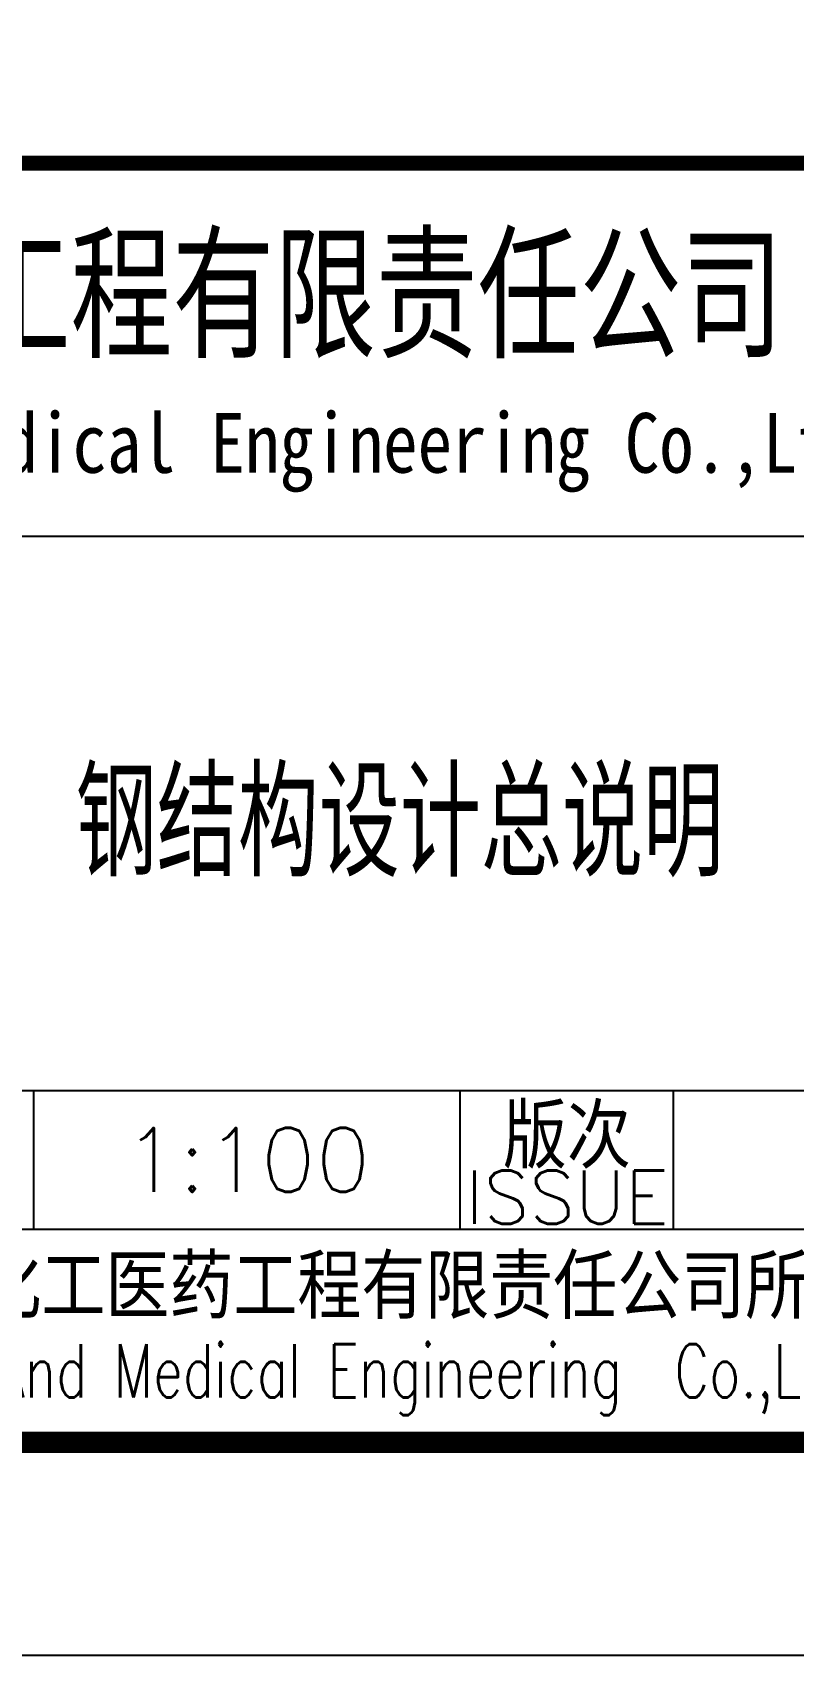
# Model space of a CAD drawing. Header units: millimetres. Extents: x 865974 to 875117, y 41124 to 44891.
# Drawn here: x 866690.4 to 866726.1, y 41123.6 to 41199.7 of the extents above; entities that cross this region are included whole.
import ezdxf
from ezdxf.enums import TextEntityAlignment as Align

# ---------------------------------------------------------------- set-up
doc = ezdxf.new("R2010")
doc.units = ezdxf.units.MM
doc.header["$LTSCALE"] = 1000
doc.header["$MEASUREMENT"] = 0
doc.layers.add('PUB_TEXT', color=7, linetype='Continuous')
doc.styles.add('ECEC_TQ', font='txt_l.shx', dxfattribs={"bigfont": 'hztxt_l.shx'})
doc.styles.add('ECEC_TQ_S', font='')
doc.styles.add('TS', font='tssdeng.shx', dxfattribs={"width": 0.8, "height": 2.5, "bigfont": 'tssdchn.shx'})
doc.styles.get('ECEC_TQ_S').set_extended_font_data('SimSun')

msp = doc.modelspace()

# ---------------------------------------------------------------- linework, layer by layer
for p, q in [((866625.467, 41176.104), (866735.467, 41176.104)), ((866680.467, 41150.104), (866805.467, 41150.104)), ((866690.467, 41143.604), (866690.467, 41150.104)), ((866710.467, 41143.604), (866710.467, 41150.104)), ((866720.467, 41143.604), (866720.467, 41150.104)), ((866625.467, 41143.604), (866805.467, 41143.604)), ((866625.467, 41133.604), (866805.467, 41133.604)), ((866815.467, 41123.604), (865974.467, 41123.604))]:
    msp.add_line(p, q)
at = {"color": 0, "const_width": 1}
msp.add_lwpolyline([(866805.467, 41133.604), (865999.467, 41133.604), (865999.467, 41707.604), (866805.467, 41707.604)], close=True, dxfattribs=at)
at = {"const_width": 0.7}
msp.add_lwpolyline([(866805.467, 41193.604), (866625.467, 41193.604)], dxfattribs=at)

# ---------------------------------------------------------------- texts
for s, height, style, width, p in [('安徽华东化工医药工程有限责任公司', 5, 'ECEC_TQ_S', 0.7, (866687.416, 41187.604)), ('Anhui Huadong Chemical & Medical Engineering Co.,Ltd', 2.8, 'ECEC_TQ_S', 0.85, (866687.416, 41180.104)), ('The proprietary right of this document belongs to Anhui Huadong Chemical And Medical Engineering  Co.,Ltd.  and any replication or transfer to the 3rd. side is forbidden without its permission. ', 2.5, 'ECEC_TQ', 0.72, (866715.467, 41136.604))]:
    msp.add_text(s, height=height, dxfattribs=dict(style=style, width=width)).set_placement(p, align=Align.MIDDLE)
at = {"style": 'ECEC_TQ'}
for s, height, p in [('版次', 3, (866715.467, 41148.104)), ('ISSUE', 2.5, (866715.467, 41145.104)), ('本文件专有权属安徽华东化工医药工程有限责任公司所有,未经许可不得复制或转让给第三方', 3, (866715.467, 41140.604))]:
    msp.add_text(s, height=height, dxfattribs=at).set_placement(p, align=Align.MIDDLE)
msp.add_attdef('1:100', text='1:100', height=3, dxfattribs=at).set_placement((866700.467, 41146.854), align=Align.MIDDLE)
at = {"layer": 'PUB_TEXT', "style": 'TS', "width": 0.8}
msp.add_text('钢结构设计总说明', height=5, dxfattribs=at).set_placement((866707.633, 41162.887), align=Align.MIDDLE)

doc.saveas('drawing.dxf')
